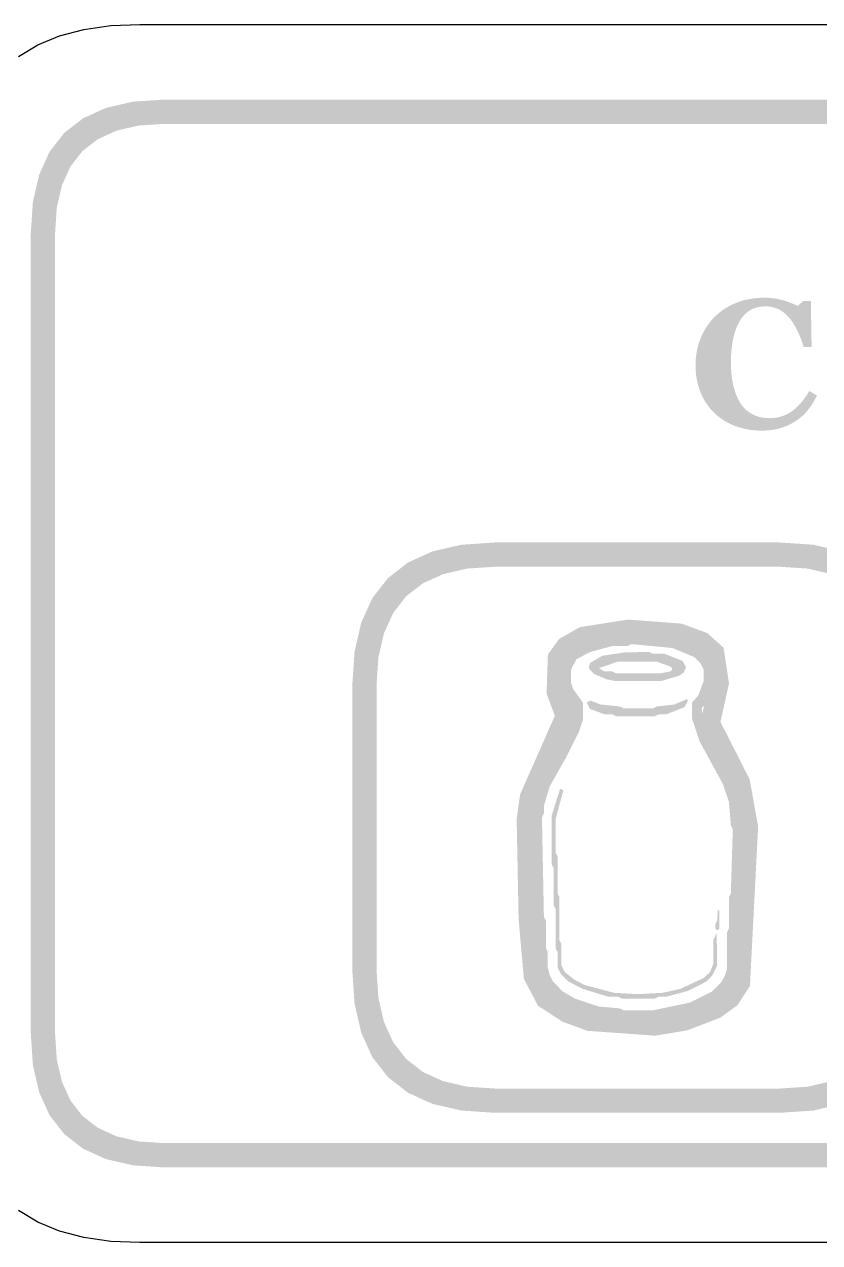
# Model space of a CAD drawing. Header units: millimetres. Extents: x 6 to 441, y 6 to 299.
# Drawn here: x 49.09 to 62.2, y 72.96 to 93.04 of the extents above; entities that cross this region are included whole.
import ezdxf

# ---------------------------------------------------------------- set-up
doc = ezdxf.new("R2010")
doc.units = ezdxf.units.MM
doc.layers.add('CUT', color=1, linetype='Continuous')
doc.layers.add('RASTER', color=7, linetype='Continuous')

msp = doc.modelspace()

# ---------------------------------------------------------------- hatches: boundary and pattern name
at = {"layer": 'RASTER'}
h = msp.add_hatch(color=7, dxfattribs=at)
h.paths.add_polyline_path([(49.2, 89.6), (49.234, 90.116), (49.338, 90.563), (49.509, 90.941), (49.75, 91.25), (50.059, 91.491), (50.438, 91.663), (50.884, 91.766), (51.4, 91.8), (108.6, 91.8), (109.116, 91.766), (109.563, 91.663), (109.941, 91.491), (110.25, 91.25), (110.491, 90.941), (110.663, 90.563), (110.766, 90.116), (110.8, 89.6), (110.8, 76.4), (110.766, 75.884), (110.663, 75.438), (110.491, 75.059), (110.25, 74.75), (109.941, 74.509), (109.563, 74.338), (109.116, 74.234), (108.6, 74.2), (51.4, 74.2), (50.884, 74.234), (50.438, 74.337), (50.059, 74.509), (49.75, 74.75), (49.509, 75.059), (49.338, 75.438), (49.234, 75.884), (49.2, 76.4)])
h.paths.add_polyline_path([(49.6, 89.6), (49.6, 76.4), (49.628, 75.978), (49.713, 75.613), (49.853, 75.303), (50.05, 75.05), (50.303, 74.853), (50.613, 74.712), (50.978, 74.628), (51.4, 74.6), (108.6, 74.6), (109.022, 74.628), (109.387, 74.712), (109.697, 74.853), (109.95, 75.05), (110.147, 75.303), (110.288, 75.613), (110.372, 75.978), (110.4, 76.4), (110.4, 89.6), (110.372, 90.022), (110.288, 90.387), (110.147, 90.697), (109.95, 90.95), (109.697, 91.147), (109.387, 91.288), (109.022, 91.372), (108.6, 91.4), (51.4, 91.4), (50.978, 91.372), (50.613, 91.288), (50.303, 91.147), (50.05, 90.95), (49.853, 90.697), (49.713, 90.387), (49.628, 90.022), (49.6, 89.6)], flags=0)
msp.add_hatch(color=7, dxfattribs=at).paths.add_polyline_path([(61.246, 86.344), (61.189, 86.345), (61.133, 86.349), (61.078, 86.355), (61.024, 86.363), (60.971, 86.373), (60.919, 86.386), (60.868, 86.401), (60.818, 86.418), (60.769, 86.438), (60.721, 86.459), (60.676, 86.483), (60.631, 86.509), (60.589, 86.537), (60.548, 86.567), (60.508, 86.599), (60.471, 86.633), (60.435, 86.668), (60.402, 86.706), (60.371, 86.745), (60.341, 86.787), (60.313, 86.83), (60.288, 86.876), (60.264, 86.924), (60.242, 86.973), (60.223, 87.025), (60.206, 87.077), (60.191, 87.131), (60.18, 87.186), (60.17, 87.243), (60.164, 87.3), (60.16, 87.359), (60.159, 87.42), (60.16, 87.479), (60.164, 87.538), (60.171, 87.596), (60.18, 87.652), (60.192, 87.708), (60.206, 87.762), (60.223, 87.815), (60.243, 87.867), (60.265, 87.918), (60.289, 87.967), (60.316, 88.014), (60.344, 88.059), (60.375, 88.103), (60.408, 88.145), (60.442, 88.185), (60.479, 88.224), (60.518, 88.26), (60.558, 88.294), (60.6, 88.325), (60.644, 88.355), (60.69, 88.383), (60.737, 88.408), (60.787, 88.432), (60.838, 88.453), (60.891, 88.472), (60.945, 88.489), (61, 88.503), (61.055, 88.514), (61.112, 88.523), (61.169, 88.529), (61.227, 88.533), (61.287, 88.534), (61.329, 88.534), (61.371, 88.532), (61.412, 88.528), (61.452, 88.524), (61.491, 88.518), (61.529, 88.511), (61.566, 88.502), (61.602, 88.493), (61.636, 88.482), (61.67, 88.471), (61.702, 88.46), (61.733, 88.448), (61.762, 88.436), (61.79, 88.424), (61.817, 88.411), (61.842, 88.398), (61.933, 88.479), (62.06, 88.479), (62.073, 87.72), (61.944, 87.72), (61.916, 87.804), (61.887, 87.882), (61.856, 87.954), (61.823, 88.021), (61.79, 88.082), (61.755, 88.137), (61.718, 88.186), (61.681, 88.23), (61.641, 88.268), (61.6, 88.301), (61.556, 88.329), (61.51, 88.352), (61.462, 88.369), (61.412, 88.382), (61.36, 88.39), (61.306, 88.392), (61.239, 88.388), (61.176, 88.377), (61.118, 88.358), (61.063, 88.332), (61.013, 88.297), (60.967, 88.256), (60.925, 88.207), (60.887, 88.15), (60.853, 88.086), (60.824, 88.016), (60.799, 87.94), (60.779, 87.858), (60.763, 87.77), (60.752, 87.676), (60.745, 87.576), (60.743, 87.469), (60.744, 87.409), (60.746, 87.35), (60.75, 87.294), (60.755, 87.24), (60.762, 87.188), (60.771, 87.139), (60.781, 87.092), (60.792, 87.047), (60.805, 87.004), (60.819, 86.963), (60.833, 86.925), (60.849, 86.889), (60.865, 86.855), (60.883, 86.822), (60.901, 86.793), (60.92, 86.765), (60.942, 86.738), (60.965, 86.713), (60.988, 86.69), (61.013, 86.668), (61.039, 86.649), (61.065, 86.631), (61.093, 86.615), (61.121, 86.601), (61.15, 86.589), (61.181, 86.579), (61.211, 86.57), (61.243, 86.562), (61.275, 86.557), (61.309, 86.553), (61.343, 86.55), (61.377, 86.549), (61.428, 86.551), (61.477, 86.556), (61.525, 86.565), (61.571, 86.577), (61.616, 86.593), (61.66, 86.612), (61.702, 86.635), (61.743, 86.661), (61.783, 86.69), (61.821, 86.724), (61.859, 86.76), (61.896, 86.801), (61.932, 86.845), (61.967, 86.892), (62.002, 86.943), (62.035, 86.998), (62.161, 86.921), (62.145, 86.89), (62.129, 86.859), (62.111, 86.829), (62.094, 86.799), (62.076, 86.771), (62.057, 86.743), (62.037, 86.717), (62.018, 86.691), (61.997, 86.666), (61.976, 86.642), (61.954, 86.618), (61.931, 86.596), (61.907, 86.575), (61.883, 86.554), (61.858, 86.534), (61.832, 86.516), (61.802, 86.496), (61.772, 86.478), (61.741, 86.46), (61.71, 86.444), (61.677, 86.429), (61.644, 86.415), (61.611, 86.402), (61.576, 86.39), (61.54, 86.379), (61.503, 86.37), (61.464, 86.362), (61.423, 86.356), (61.381, 86.351), (61.338, 86.347), (61.292, 86.345), (61.246, 86.344)])
h = msp.add_hatch(color=7, dxfattribs=at)
h.paths.add_polyline_path([(54.5, 82.15), (54.537, 82.701), (54.647, 83.178), (54.83, 83.582), (55.088, 83.913), (55.418, 84.17), (55.822, 84.353), (56.299, 84.463), (56.85, 84.5), (61.55, 84.5), (62.101, 84.463), (62.578, 84.353), (62.982, 84.17), (63.312, 83.913), (63.57, 83.582), (63.753, 83.178), (63.863, 82.701), (63.9, 82.15), (63.9, 77.45), (63.863, 76.899), (63.753, 76.422), (63.57, 76.018), (63.313, 75.687), (62.982, 75.43), (62.578, 75.247), (62.101, 75.137), (61.55, 75.1), (56.85, 75.1), (56.299, 75.137), (55.822, 75.247), (55.418, 75.43), (55.088, 75.688), (54.83, 76.018), (54.647, 76.422), (54.537, 76.899), (54.5, 77.45)])
h.paths.add_polyline_path([(54.9, 82.15), (54.9, 77.45), (54.93, 76.993), (55.022, 76.597), (55.174, 76.262), (55.388, 75.988), (55.662, 75.774), (55.997, 75.622), (56.393, 75.53), (56.85, 75.5), (61.55, 75.5), (62.007, 75.53), (62.403, 75.622), (62.738, 75.774), (63.012, 75.988), (63.226, 76.262), (63.378, 76.597), (63.47, 76.993), (63.5, 77.45), (63.5, 82.15), (63.47, 82.607), (63.378, 83.003), (63.226, 83.338), (63.012, 83.612), (62.738, 83.826), (62.403, 83.978), (62.007, 84.07), (61.55, 84.1), (56.85, 84.1), (56.393, 84.07), (55.997, 83.978), (55.662, 83.826), (55.387, 83.613), (55.174, 83.338), (55.022, 83.003), (54.93, 82.607), (54.9, 82.15)], flags=0)
h = msp.add_hatch(color=7, dxfattribs=at)
h.paths.add_polyline_path([(59.046, 83.23), (59.928, 83.163), (60.354, 83.007), (60.621, 82.765), (60.711, 82.178), (60.57, 81.543), (61.052, 80.594), (61.191, 79.817), (61.056, 77.191), (60.853, 76.876), (60.571, 76.67), (60.026, 76.46), (59.497, 76.371), (58.376, 76.451), (57.962, 76.603), (57.562, 76.864), (57.329, 77.308), (57.242, 78.289), (57.21, 79.945), (57.266, 80.346), (57.839, 81.643), (57.703, 82.009), (57.725, 82.655), (57.909, 82.909), (58.25, 83.104)])
h.paths.add_polyline_path([(59.059, 82.908), (58.358, 82.797), (58.128, 82.665), (58.042, 82.546), (58.025, 82.062), (58.185, 81.632), (57.576, 80.257), (57.53, 79.926), (57.562, 78.307), (57.642, 77.4), (57.807, 77.086), (58.107, 76.891), (58.444, 76.767), (59.481, 76.693), (59.941, 76.771), (60.417, 76.953), (60.616, 77.1), (60.741, 77.292), (60.869, 79.797), (60.745, 80.491), (60.232, 81.501), (60.386, 82.189), (60.322, 82.604), (60.185, 82.728), (59.859, 82.847), (59.059, 82.908)], flags=0)
h = msp.add_hatch(color=7, dxfattribs=at)
h.paths.add_polyline_path([(58.856, 82.976), (59.521, 82.986), (59.585, 82.954), (59.714, 82.954), (60.067, 82.858), (60.301, 82.739), (60.366, 82.674), (60.452, 82.504), (60.484, 82.28), (60.452, 82.215), (60.452, 82.055), (60.366, 81.885), (60.26, 81.766), (60.292, 81.509), (60.475, 81.114), (60.838, 80.449), (60.934, 80), (60.934, 78.972), (60.902, 78.908), (60.902, 78.234), (60.87, 78.17), (60.87, 77.495), (60.838, 77.335), (60.751, 77.165), (60.526, 76.94), (60.067, 76.725), (59.65, 76.628), (59.425, 76.628), (59.361, 76.596), (59.039, 76.596), (58.975, 76.628), (58.558, 76.66), (58.237, 76.757), (57.874, 76.94), (57.681, 77.132), (57.595, 77.303), (57.53, 77.559), (57.498, 78.523), (57.466, 78.587), (57.466, 80.096), (57.595, 80.546), (58.076, 81.445), (58.14, 81.669), (58.131, 81.788), (58.034, 81.885), (57.948, 82.055), (57.916, 82.408), (58.034, 82.674), (58.163, 82.771), (58.526, 82.922)])
h.paths.add_polyline_path([(59.104, 82.825), (59.039, 82.793), (58.783, 82.793), (58.429, 82.697), (58.195, 82.578), (58.108, 82.408), (58.108, 82.183), (58.14, 82.087), (58.301, 81.862), (58.301, 81.573), (58.237, 81.38), (58.034, 80.973), (57.755, 80.481), (57.659, 80.16), (57.659, 80.032), (57.627, 79.968), (57.659, 78.33), (57.691, 78.266), (57.691, 77.816), (57.723, 77.752), (57.723, 77.495), (57.755, 77.367), (57.81, 77.261), (57.97, 77.1), (58.173, 76.982), (58.558, 76.853), (58.911, 76.821), (58.975, 76.789), (59.457, 76.789), (60.067, 76.917), (60.43, 77.1), (60.59, 77.261), (60.645, 77.367), (60.677, 77.463), (60.677, 78.073), (60.709, 78.137), (60.709, 78.651), (60.741, 78.715), (60.773, 79.775), (60.741, 79.839), (60.709, 80.225), (60.613, 80.514), (60.227, 81.22), (60.099, 81.605), (60.099, 81.862), (60.205, 81.981), (60.292, 82.215), (60.292, 82.408), (60.237, 82.514), (60.141, 82.61), (59.778, 82.761)], flags=0)
h.paths.add_polyline_path([(58.985, 82.687), (59.393, 82.697), (59.457, 82.665), (59.65, 82.665), (59.948, 82.546), (60.003, 82.44), (59.961, 82.353), (59.884, 82.302), (59.585, 82.215), (58.847, 82.215), (58.686, 82.247), (58.484, 82.334), (58.42, 82.398), (58.397, 82.44), (58.42, 82.514), (58.622, 82.633)], flags=0)
h.paths.add_polyline_path([(58.879, 82.536), (58.567, 82.43), (58.654, 82.376), (58.783, 82.376), (58.847, 82.344), (59.585, 82.344), (59.746, 82.376), (59.778, 82.408), (59.755, 82.45), (59.521, 82.536)], flags=0)
h.paths.add_polyline_path([(60.012, 81.917), (60.035, 81.894), (59.98, 81.788), (59.682, 81.669), (59.553, 81.669), (59.489, 81.637), (58.847, 81.637), (58.783, 81.669), (58.654, 81.669), (58.42, 81.756), (58.365, 81.862), (58.429, 81.894), (58.59, 81.83), (58.911, 81.798), (58.975, 81.766), (59.457, 81.766), (59.521, 81.798), (59.81, 81.83)], flags=0)
h.paths.add_polyline_path([(57.925, 80.44), (57.98, 80.417), (57.851, 79.936), (57.851, 79.39), (57.884, 79.325), (57.884, 78.715), (57.916, 78.651), (57.916, 77.945), (57.948, 77.881), (57.948, 77.527), (58.002, 77.421), (58.163, 77.293), (58.333, 77.206), (58.815, 77.078), (59.21, 77.055), (59.617, 77.078), (59.906, 77.142), (60.301, 77.325), (60.398, 77.421), (60.452, 77.559), (60.452, 77.945), (60.507, 78.064), (60.516, 77.527), (60.43, 77.357), (60.333, 77.261), (60.035, 77.11), (59.682, 77.014), (59.553, 77.014), (59.489, 76.982), (58.943, 76.982), (58.879, 77.014), (58.718, 77.014), (58.301, 77.142), (58.067, 77.261), (57.938, 77.389), (57.884, 77.495), (57.884, 77.752), (57.851, 77.816), (57.851, 78.459), (57.819, 78.523), (57.819, 79.133), (57.787, 79.197), (57.787, 80)], flags=0)
h.paths.add_polyline_path([(60.526, 78.449), (60.549, 78.426), (60.549, 78.137), (60.516, 78.105), (60.484, 78.137), (60.484, 78.202), (60.516, 78.266)], flags=0)

# ---------------------------------------------------------------- linework, layer by layer
at = {"layer": 'CUT'}
for points in [[(48.997, 92.512), (49.315, 92.703), (49.675, 92.851), (50.075, 92.956), (50.517, 93.019), (50.999, 93.04), (109.001, 93.04)], [(109.001, 72.96), (50.999, 72.96), (50.517, 72.981), (50.075, 73.044), (49.675, 73.149), (49.315, 73.297), (48.997, 73.488)]]:
    msp.add_lwpolyline(points, dxfattribs=at)

doc.saveas('drawing.dxf')
